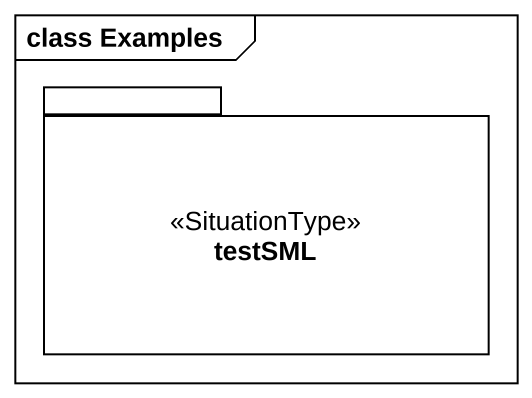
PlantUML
@startuml
mainframe class Examples
package testSML <<SituationType>> {
}
@enduml
